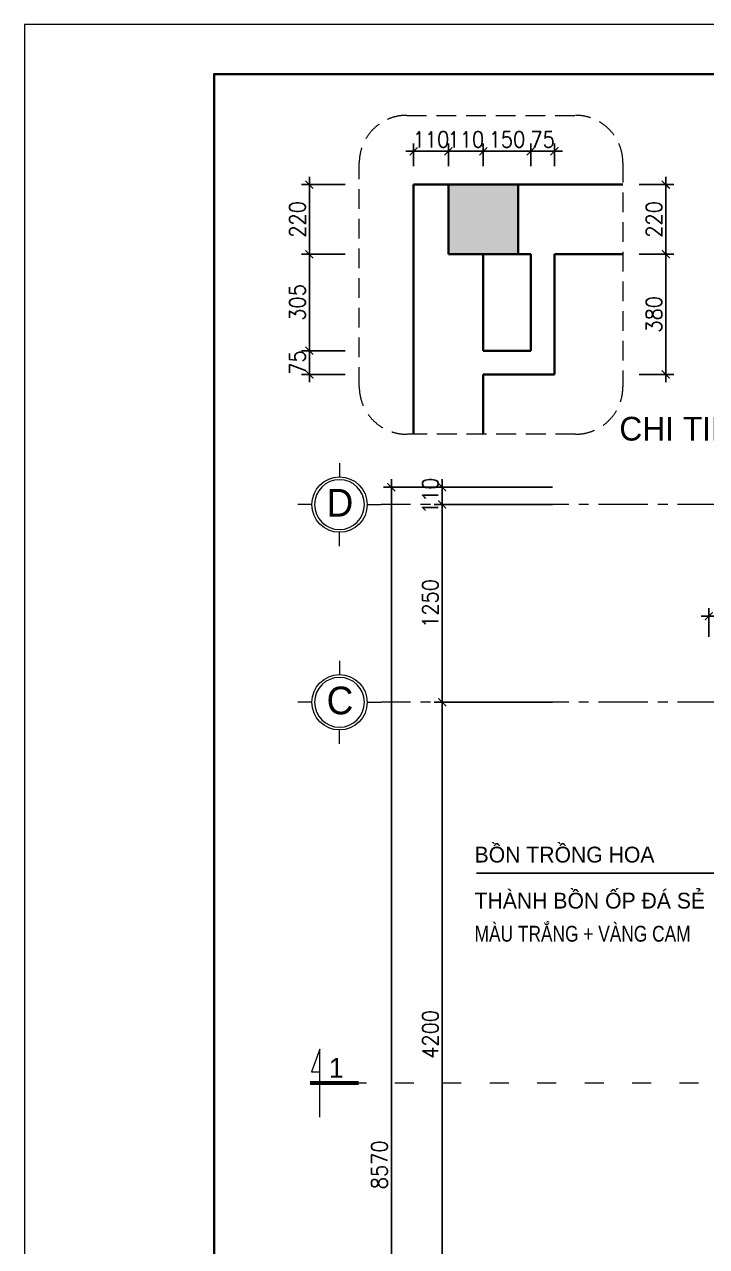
# Model space of a CAD drawing. Header units: millimetres. Extents: x -529782 to -142003, y -492574 to -273331.
# Drawn here: x -270099 to -265789, y -364252 to -356525 of the extents above; entities that cross this region are included whole.
import ezdxf
from ezdxf.enums import TextEntityAlignment as Align

# ---------------------------------------------------------------- set-up
doc = ezdxf.new("R2010")
doc.units = ezdxf.units.MM
doc.header["$LTSCALE"] = 500
doc.header["$MEASUREMENT"] = 0
doc.header["$PDMODE"] = 3
for name, pattern in [('ACAD_ISO03W100', [30, 12, -18]), ('CENTER', [2, 1.25, -0.25, 0.25, -0.25]), ('HIDDEN', [0.375, 0.25, -0.125])]:
    doc.linetypes.add(name, pattern=pattern)
doc.layers.get('0').update_dxf_attribs({"linetype": 'CONTINUOUS', "lineweight": 13})
doc.layers.get('Defpoints').update_dxf_attribs({"color": 255, "linetype": 'CONTINUOUS', "lineweight": 13})
for name, color, linetype, lineweight in [('1.cat 30', 30, 'CONTINUOUS', 35), ('1.cot', 2, 'CONTINUOUS', 35), ('2.thay 145', 145, 'CONTINUOUS', 18), ('3.manh 08', 8, 'CONTINUOUS', 9), ('4.dim 08', 8, 'CONTINUOUS', 13), ('6.khuat 75', 75, 'HIDDEN', 18), ('7.tim 67', 67, 'CENTER', 9), ('9.text \xad white', 7, 'CONTINUOUS', 15), ('CHITIET', 9, 'CONTINUOUS', 9)]:
    doc.layers.add(name, color=color, linetype=linetype, lineweight=lineweight)
doc.styles.add('CA.JSC1', font='')
doc.styles.get("Standard").update_dxf_attribs({"font": 'txt.shx', "width": 0.9})
doc.styles.add('VnAvantH', font='')
doc.styles.get('CA.JSC1').set_extended_font_data('.VnAvantH')
doc.styles.get('VnAvantH').set_extended_font_data('.VnAvantH')
doc.dimstyles.new('CA 50', dxfattribs={"dimscale": 0, "dimtxt": 100, "dimasz": 50, "dimexe": 50, "dimexo": 0, "dimgap": 25, "dimtad": 1, "dimdec": 0, "dimzin": 0, "dimdsep": 46, "dimtxsty": 'Standard', "dimblk": 'ARCHTICK', "dimcen": 0.09, "dimdle": 50, "dimclrd": 256, "dimclre": 256, "dimclrt": 7, "dimadec": 0, "dimazin": 0, "dimtfac": 1, "dimtdec": 0, "dimtix": 1, "dimtmove": 2, "dimatfit": 3, "dimldrblk": 'DOT', "dimfxl": 1, "dimtolj": 1, "dimtzin": 0, "dimarcsym": 0})
doc.dimstyles.new('CA 50x2', dxfattribs={"dimscale": 0, "dimtxt": 100, "dimasz": 50, "dimexe": 50, "dimexo": 0, "dimgap": 25, "dimtad": 1, "dimdec": 0, "dimlfac": 0.5, "dimzin": 0, "dimdsep": 46, "dimtxsty": 'Standard', "dimblk": 'ARCHTICK', "dimcen": 0.09, "dimdle": 50, "dimclrd": 256, "dimclre": 256, "dimclrt": 7, "dimadec": 0, "dimazin": 0, "dimtfac": 1, "dimtdec": 0, "dimtix": 1, "dimtmove": 2, "dimatfit": 3, "dimldrblk": 'DOT', "dimfxl": 1, "dimtolj": 1, "dimtzin": 0, "dimarcsym": 0})

# ---------------------------------------------------------------- blocks, each defined once
blk = doc.blocks.new('khung co loan')
at = {"layer": '1.cat 30'}
blk.add_lwpolyline([(1158.281703106128, -14553.47590842255), (1158.281703106128, -303.4759079545038), (20658.28170374641, -303.4759079545038), (20658.28170374641, -14553.47590842255)], close=True, dxfattribs=at)
at = {"layer": '3.manh 08'}
blk.add_lwpolyline([(0, -14850.00000048772), (21000.00000000023, -14850.00000048772), (21000.00000000023, -4.877219907939434e-07), (0, -4.877219907939434e-07)], close=True, dxfattribs=at)
blk = doc.blocks.new('_ArchTick')
at = {"color": 1, "linetype": 'ByBlock', "const_width": 0.150000081}
blk.add_lwpolyline([(-0.5000002699998731, -0.5000002699998731), (0.5000002699998731, 0.5000002699998731)], dxfattribs=at)
blk = doc.blocks.new('*D320')
at = {"layer": '4.dim 08', "lineweight": -2, "transparency": 16777216}
for p, q in [((-265823.8179060325, -360266.5), (-265273.8179060325, -360266.5)), ((-265773.8179060325, -360397.5), (-265773.8179060325, -360216.5)), ((-265323.8179060325, -360397.5), (-265323.8179060325, -360216.5))]:
    blk.add_line(p, q, dxfattribs=at)
at = {"layer": 'Defpoints', "color": 0, "transparency": 16777216}
for p in [(-265323.8179060325, -360266.5), (-265773.8179060325, -360397.5), (-265323.8179060325, -360397.5)]:
    blk.add_point(p, dxfattribs=at)
at = {"layer": '4.dim 08', "lineweight": -2, "transparency": 16777216, "xscale": 50, "yscale": 50, "zscale": 50, "rotation": 180}
blk.add_blockref('_ArchTick', (-265773.8179060325, -360266.5), dxfattribs=at)
at = {"layer": '4.dim 08', "lineweight": -2, "transparency": 16777216, "xscale": 50, "yscale": 50, "zscale": 50}
blk.add_blockref('_ArchTick', (-265323.8179060325, -360266.5), dxfattribs=at)
at = {"layer": '4.dim 08', "color": 7, "transparency": 16777216, "insert": (-265548.8179060325, -360191.5), "char_height": 100, "attachment_point": 5}
blk.add_mtext('\\A1;450', dxfattribs=at)
blk = doc.blocks.new('_DOT')
at = {"color": 1, "linetype": 'ByBlock'}
blk.add_line((-0.5, 0), (-1, 0), dxfattribs=at)
at = {"color": 1, "linetype": 'ByBlock', "const_width": 0.5}
blk.add_lwpolyline([(-0.25, 0, 1), (0.25, 0, 1)], format="xyb", close=True, dxfattribs=at)
blk = doc.blocks.new('vet cat')
at = {"layer": '1.cat 30', "const_width": 50}
blk.add_lwpolyline([(-82591.75442858087, -188552.374450662), (-81976.3102295734, -188552.374450662)], dxfattribs=at)
at = {"layer": '2.thay 145'}
blk.add_line((-82573.9127453561, -188410.7276975132), (-82468.66558877937, -188410.7276975132), dxfattribs=at)
blk.add_lwpolyline([(-82468.66558877937, -188983.1853899672), (-82468.66558877937, -188121.5635113568), (-82573.9127453561, -188410.7276975132)], dxfattribs=at)
blk = doc.blocks.new('*D615')
at = {"layer": '4.dim 08', "lineweight": -2, "transparency": 16777216}
for p, q in [((-267690.0539520832, -357326.9818008986), (-267370.0539520832, -357326.9818008986)), ((-267640.0539520832, -357421.9663026503), (-267640.0539520832, -357276.9818008986)), ((-267420.0539520832, -357421.9663026503), (-267420.0539520832, -357276.9818008986))]:
    blk.add_line(p, q, dxfattribs=at)
at = {"layer": 'Defpoints', "color": 0, "transparency": 16777216}
for p in [(-267420.0539520832, -357326.9818008986), (-267640.0539520832, -357421.9663026503), (-267420.0539520832, -357421.9663026503)]:
    blk.add_point(p, dxfattribs=at)
at = {"layer": '4.dim 08', "lineweight": -2, "transparency": 16777216, "xscale": 50, "yscale": 50, "zscale": 50, "rotation": 180}
blk.add_blockref('_ArchTick', (-267640.0539520832, -357326.9818008986), dxfattribs=at)
at = {"layer": '4.dim 08', "lineweight": -2, "transparency": 16777216, "xscale": 50, "yscale": 50, "zscale": 50}
blk.add_blockref('_ArchTick', (-267420.0539520832, -357326.9818008986), dxfattribs=at)
at = {"layer": '4.dim 08', "color": 7, "transparency": 16777216, "insert": (-267530.0539520832, -357251.9818008986), "char_height": 100, "attachment_point": 5}
blk.add_mtext('\\A1;110', dxfattribs=at)
blk = doc.blocks.new('*D616')
at = {"layer": '4.dim 08', "lineweight": -2, "transparency": 16777216}
for p, q in [((-267470.0539520832, -357326.9818008986), (-267150.0539520832, -357326.9818008986)), ((-267420.0539520832, -357421.9663026503), (-267420.0539520832, -357276.9818008986)), ((-267200.0539520832, -357421.9663026503), (-267200.0539520832, -357276.9818008986))]:
    blk.add_line(p, q, dxfattribs=at)
at = {"layer": 'Defpoints', "color": 0, "transparency": 16777216}
for p in [(-267200.0539520832, -357326.9818008986), (-267420.0539520832, -357421.9663026503), (-267200.0539520832, -357421.9663026503)]:
    blk.add_point(p, dxfattribs=at)
at = {"layer": '4.dim 08', "lineweight": -2, "transparency": 16777216, "xscale": 50, "yscale": 50, "zscale": 50, "rotation": 180}
blk.add_blockref('_ArchTick', (-267420.0539520832, -357326.9818008986), dxfattribs=at)
at = {"layer": '4.dim 08', "lineweight": -2, "transparency": 16777216, "xscale": 50, "yscale": 50, "zscale": 50}
blk.add_blockref('_ArchTick', (-267200.0539520832, -357326.9818008986), dxfattribs=at)
at = {"layer": '4.dim 08', "color": 7, "transparency": 16777216, "insert": (-267310.0539520832, -357251.9818008986), "char_height": 100, "attachment_point": 5}
blk.add_mtext('\\A1;110', dxfattribs=at)
blk = doc.blocks.new('*D617')
at = {"layer": '4.dim 08', "lineweight": -2, "transparency": 16777216}
for p, q in [((-267250.0539520832, -357326.9818008986), (-266850.0539520832, -357326.9818008986)), ((-267200.0539520832, -357421.9663026503), (-267200.0539520832, -357276.9818008986)), ((-266900.0539520832, -357421.9663026503), (-266900.0539520832, -357276.9818008986))]:
    blk.add_line(p, q, dxfattribs=at)
at = {"layer": 'Defpoints', "color": 0, "transparency": 16777216}
for p in [(-266900.0539520832, -357326.9818008986), (-267200.0539520832, -357421.9663026503), (-266900.0539520832, -357421.9663026503)]:
    blk.add_point(p, dxfattribs=at)
at = {"layer": '4.dim 08', "lineweight": -2, "transparency": 16777216, "xscale": 50, "yscale": 50, "zscale": 50, "rotation": 180}
blk.add_blockref('_ArchTick', (-267200.0539520832, -357326.9818008986), dxfattribs=at)
at = {"layer": '4.dim 08', "lineweight": -2, "transparency": 16777216, "xscale": 50, "yscale": 50, "zscale": 50}
blk.add_blockref('_ArchTick', (-266900.0539520832, -357326.9818008986), dxfattribs=at)
at = {"layer": '4.dim 08', "color": 7, "transparency": 16777216, "insert": (-267050.0539520832, -357251.9818008986), "char_height": 100, "attachment_point": 5}
blk.add_mtext('\\A1;150', dxfattribs=at)
blk = doc.blocks.new('*D618')
at = {"layer": '4.dim 08', "lineweight": -2, "transparency": 16777216}
for p, q in [((-266900.0539520832, -357326.9818008986), (-266950.0539520832, -357326.9818008986)), ((-266900.0539520832, -357421.9663026503), (-266900.0539520832, -357276.9818008986)), ((-266900.0539520832, -357326.9818008986), (-266750.0539520832, -357326.9818008986)), ((-266750.0539520832, -357421.9663026503), (-266750.0539520832, -357276.9818008986)), ((-266750.0539520832, -357326.9818008986), (-266700.0539520832, -357326.9818008986))]:
    blk.add_line(p, q, dxfattribs=at)
at = {"layer": 'Defpoints', "color": 0, "transparency": 16777216}
for p in [(-266750.0539520832, -357326.9818008986), (-266900.0539520832, -357421.9663026503), (-266750.0539520832, -357421.9663026503)]:
    blk.add_point(p, dxfattribs=at)
at = {"layer": '4.dim 08', "lineweight": -2, "transparency": 16777216, "xscale": 50, "yscale": 50, "zscale": 50}
blk.add_blockref('_ArchTick', (-266900.0539520832, -357326.9818008986), dxfattribs=at)
at = {"layer": '4.dim 08', "lineweight": -2, "transparency": 16777216, "xscale": 50, "yscale": 50, "zscale": 50, "rotation": 180}
blk.add_blockref('_ArchTick', (-266750.0539520832, -357326.9818008986), dxfattribs=at)
at = {"layer": '4.dim 08', "color": 7, "transparency": 16777216, "insert": (-266825.0539520832, -357251.9818008986), "char_height": 100, "attachment_point": 5}
blk.add_mtext('\\A1;75', dxfattribs=at)
blk = doc.blocks.new('*D619')
at = {"layer": '4.dim 08', "lineweight": -2, "transparency": 16777216}
for p, q in [((-268072.8501365648, -357537.755879944), (-268348.9458870078, -357537.755879944)), ((-268298.9458870078, -357487.755879944), (-268298.9458870078, -358027.755879944)), ((-268072.8501365648, -357977.755879944), (-268348.9458870078, -357977.755879944))]:
    blk.add_line(p, q, dxfattribs=at)
at = {"layer": 'Defpoints', "color": 0, "transparency": 16777216}
for p in [(-268072.8501365648, -357537.755879944), (-268298.9458870078, -357977.755879944), (-268072.8501365648, -357977.755879944)]:
    blk.add_point(p, dxfattribs=at)
at = {"layer": '4.dim 08', "lineweight": -2, "transparency": 16777216, "xscale": 50, "yscale": 50, "zscale": 50}
for p, rotation in [((-268298.9458870078, -357537.755879944), 90), ((-268298.9458870078, -357977.755879944), 270)]:
    blk.add_blockref('_ArchTick', p, dxfattribs=dict(at, rotation=rotation))
at = {"layer": '4.dim 08', "color": 7, "transparency": 16777216, "insert": (-268373.9458870077, -357757.755879944), "char_height": 100, "attachment_point": 5, "rotation": 90}
blk.add_mtext('\\A1;220', dxfattribs=at)
blk = doc.blocks.new('*D620')
at = {"layer": '4.dim 08', "lineweight": -2, "transparency": 16777216}
for p, q in [((-268298.9458870078, -357927.755879944), (-268298.9458870078, -358637.755879944)), ((-268072.8501365648, -357977.755879944), (-268348.9458870078, -357977.755879944)), ((-268072.8501365648, -358587.755879944), (-268348.9458870078, -358587.755879944))]:
    blk.add_line(p, q, dxfattribs=at)
at = {"layer": 'Defpoints', "color": 0, "transparency": 16777216}
for p in [(-268072.8501365648, -357977.755879944), (-268298.9458870078, -358587.755879944), (-268072.8501365648, -358587.755879944)]:
    blk.add_point(p, dxfattribs=at)
at = {"layer": '4.dim 08', "lineweight": -2, "transparency": 16777216, "xscale": 50, "yscale": 50, "zscale": 50}
for p, rotation in [((-268298.9458870078, -357977.755879944), 90), ((-268298.9458870078, -358587.755879944), 270)]:
    blk.add_blockref('_ArchTick', p, dxfattribs=dict(at, rotation=rotation))
at = {"layer": '4.dim 08', "color": 7, "transparency": 16777216, "insert": (-268373.9458870077, -358282.755879944), "char_height": 100, "attachment_point": 5, "rotation": 90}
blk.add_mtext('\\A1;305', dxfattribs=at)
blk = doc.blocks.new('*D621')
at = {"layer": '4.dim 08', "lineweight": -2, "transparency": 16777216}
for p, q in [((-268298.9458870078, -358587.755879944), (-268298.9458870078, -358537.755879944)), ((-268072.8501365648, -358587.755879944), (-268348.9458870078, -358587.755879944)), ((-268298.9458870078, -358587.755879944), (-268298.9458870078, -358737.7558799439)), ((-268072.8501365648, -358737.7558799439), (-268348.9458870078, -358737.7558799439)), ((-268298.9458870078, -358737.7558799439), (-268298.9458870078, -358787.7558799439))]:
    blk.add_line(p, q, dxfattribs=at)
at = {"layer": 'Defpoints', "color": 0, "transparency": 16777216}
for p in [(-268072.8501365648, -358587.755879944), (-268298.9458870078, -358737.7558799439), (-268072.8501365648, -358737.7558799439)]:
    blk.add_point(p, dxfattribs=at)
at = {"layer": '4.dim 08', "lineweight": -2, "transparency": 16777216, "xscale": 50, "yscale": 50, "zscale": 50}
for p, rotation in [((-268298.9458870078, -358587.755879944), 270), ((-268298.9458870078, -358737.7558799439), 90)]:
    blk.add_blockref('_ArchTick', p, dxfattribs=dict(at, rotation=rotation))
at = {"layer": '4.dim 08', "color": 7, "transparency": 16777216, "insert": (-268373.9458870077, -358662.755879944), "char_height": 100, "attachment_point": 5, "rotation": 90}
blk.add_mtext('\\A1;75', dxfattribs=at)
blk = doc.blocks.new('*D622')
at = {"layer": '4.dim 08', "lineweight": -2, "transparency": 16777216}
for p, q in [((-266046.3974668276, -357927.755879944), (-266046.3974668276, -358787.7558799438)), ((-266214.5947178113, -357977.755879944), (-265996.3974668276, -357977.755879944)), ((-266214.5947178113, -358737.7558799438), (-265996.3974668276, -358737.7558799438))]:
    blk.add_line(p, q, dxfattribs=at)
at = {"layer": 'Defpoints', "color": 0, "transparency": 16777216}
for p in [(-266214.5947178113, -357977.755879944), (-266214.5947178113, -358737.7558799438), (-266046.3974668276, -358737.7558799438)]:
    blk.add_point(p, dxfattribs=at)
at = {"layer": '4.dim 08', "lineweight": -2, "transparency": 16777216, "xscale": 50, "yscale": 50, "zscale": 50}
for p, rotation in [((-266046.3974668276, -357977.755879944), 90), ((-266046.3974668276, -358737.7558799438), 270)]:
    blk.add_blockref('_ArchTick', p, dxfattribs=dict(at, rotation=rotation))
at = {"layer": '4.dim 08', "color": 7, "transparency": 16777216, "insert": (-266121.3974668276, -358357.755879944), "char_height": 100, "attachment_point": 5, "rotation": 90}
blk.add_mtext('\\A1;380', dxfattribs=at)
blk = doc.blocks.new('*D623')
at = {"layer": '4.dim 08', "lineweight": -2, "transparency": 16777216}
for p, q in [((-266214.5947178113, -357537.755879944), (-265996.3974668276, -357537.755879944)), ((-266046.3974668276, -358027.755879944), (-266046.3974668276, -357487.755879944)), ((-266214.5947178113, -357977.755879944), (-265996.3974668276, -357977.755879944))]:
    blk.add_line(p, q, dxfattribs=at)
at = {"layer": 'Defpoints', "color": 0, "transparency": 16777216}
for p in [(-266214.5947178113, -357537.755879944), (-266046.3974668276, -357537.755879944), (-266214.5947178113, -357977.755879944)]:
    blk.add_point(p, dxfattribs=at)
at = {"layer": '4.dim 08', "lineweight": -2, "transparency": 16777216, "xscale": 50, "yscale": 50, "zscale": 50}
for p, rotation in [((-266046.3974668276, -357537.755879944), 90), ((-266046.3974668276, -357977.755879944), 270)]:
    blk.add_blockref('_ArchTick', p, dxfattribs=dict(at, rotation=rotation))
at = {"layer": '4.dim 08', "color": 7, "transparency": 16777216, "insert": (-266121.3974668276, -357757.755879944), "char_height": 100, "attachment_point": 5, "rotation": 90}
blk.add_mtext('\\A1;220', dxfattribs=at)
blk = doc.blocks.new('A$C41BA5761')
at = {"layer": '2.thay 145'}
blk.add_lwpolyline([(839.9994073519047, 524.9998310285737, -3898660.642287513), (839.9994073521084, 525.0001542164828, 1.154242490888426e-06), (839.9994073524431, 524.9999926225864, 1.154242490888426e-06)], format="xyb", dxfattribs=at)
at = {"layer": '3.manh 08'}
for p, q in [((524.9994049160159, 1050.000159478077), (524.9994049160159, 875.0001713204256)), ((174.9994048396911, 525.0001523148676), (-0.000583361616008915, 525.0001523148676)), ((874.9994049923262, 525.0001523148676), (1049.999393193633, 525.0001523148676)), ((524.9994049160159, 0.0001831847475841641), (524.9994049160159, 175.000171342399))]:
    blk.add_line(p, q, dxfattribs=at)
blk.add_arc((524.9994049160159, 525.0001713313977), 349.9999999890093, 359.9999968883953, 359.9999381014106, dxfattribs=at)
blk = doc.blocks.new('*D1862')
at = {"layer": '7.tim 67', "linetype": 'Continuous', "lineweight": -2, "transparency": 16777216}
for p, q in [((-267459.8179060326, -359450.9999999998), (-267459.8179060326, -359400.9999999998)), ((-266761.8179060326, -359450.9999999998), (-267509.8179060326, -359450.9999999998)), ((-267459.8179060326, -359450.9999999998), (-267459.8179060326, -359560.9999999998)), ((-266761.8179060326, -359560.9999999998), (-267509.8179060326, -359560.9999999998)), ((-267459.8179060326, -359560.9999999998), (-267459.8179060326, -359610.9999999998))]:
    blk.add_line(p, q, dxfattribs=at)
at = {"layer": 'Defpoints', "color": 0, "linetype": 'Continuous', "transparency": 16777216}
for p in [(-266761.8179060326, -359450.9999999998), (-267459.8179060326, -359560.9999999998), (-266761.8179060326, -359560.9999999998)]:
    blk.add_point(p, dxfattribs=at)
at = {"layer": '7.tim 67', "linetype": 'Continuous', "lineweight": -2, "transparency": 16777216, "xscale": 50, "yscale": 50, "zscale": 50}
for p, rotation in [((-267459.8179060326, -359450.9999999998), 270), ((-267459.8179060326, -359560.9999999998), 90)]:
    blk.add_blockref('_ArchTick', p, dxfattribs=dict(at, rotation=rotation))
at = {"layer": '7.tim 67', "color": 7, "linetype": 'Continuous', "transparency": 16777216, "insert": (-267534.8179060325, -359505.9999999998), "char_height": 100, "attachment_point": 5, "rotation": 90}
blk.add_mtext('\\A1;110', dxfattribs=at)
blk = doc.blocks.new('*D1863')
at = {"layer": '7.tim 67', "linetype": 'Continuous', "lineweight": -2, "transparency": 16777216}
for p, q in [((-266761.8179060326, -359560.9999999998), (-267509.8179060326, -359560.9999999998)), ((-267459.8179060326, -359510.9999999998), (-267459.8179060326, -360860.9999999999)), ((-266761.8179060326, -360810.9999999999), (-267509.8179060326, -360810.9999999999))]:
    blk.add_line(p, q, dxfattribs=at)
at = {"layer": 'Defpoints', "color": 0, "linetype": 'Continuous', "transparency": 16777216}
for p in [(-266761.8179060326, -359560.9999999998), (-267459.8179060326, -360810.9999999999), (-266761.8179060326, -360810.9999999999)]:
    blk.add_point(p, dxfattribs=at)
at = {"layer": '7.tim 67', "linetype": 'Continuous', "lineweight": -2, "transparency": 16777216, "xscale": 50, "yscale": 50, "zscale": 50}
for p, rotation in [((-267459.8179060326, -359560.9999999998), 90), ((-267459.8179060326, -360810.9999999999), 270)]:
    blk.add_blockref('_ArchTick', p, dxfattribs=dict(at, rotation=rotation))
at = {"layer": '7.tim 67', "color": 7, "linetype": 'Continuous', "transparency": 16777216, "insert": (-267534.8179060325, -360185.9999999999), "char_height": 100, "attachment_point": 5, "rotation": 90}
blk.add_mtext('\\A1;1250', dxfattribs=at)
blk = doc.blocks.new('*D1864')
at = {"layer": '7.tim 67', "linetype": 'Continuous', "lineweight": -2, "transparency": 16777216}
for p, q in [((-267459.8179060326, -360760.9999999999), (-267459.8179060326, -365060.9999999998)), ((-266761.8179060326, -360810.9999999999), (-267509.8179060326, -360810.9999999999)), ((-266761.8179060326, -365010.9999999998), (-267509.8179060326, -365010.9999999998))]:
    blk.add_line(p, q, dxfattribs=at)
at = {"layer": 'Defpoints', "color": 0, "linetype": 'Continuous', "transparency": 16777216}
for p in [(-266761.8179060326, -360810.9999999999), (-267459.8179060326, -365010.9999999998), (-266761.8179060326, -365010.9999999998)]:
    blk.add_point(p, dxfattribs=at)
at = {"layer": '7.tim 67', "linetype": 'Continuous', "lineweight": -2, "transparency": 16777216, "xscale": 50, "yscale": 50, "zscale": 50}
for p, rotation in [((-267459.8179060326, -360810.9999999999), 90), ((-267459.8179060326, -365010.9999999998), 270)]:
    blk.add_blockref('_ArchTick', p, dxfattribs=dict(at, rotation=rotation))
at = {"layer": '7.tim 67', "color": 7, "linetype": 'Continuous', "transparency": 16777216, "insert": (-267534.8179060325, -362910.9999999999), "char_height": 100, "attachment_point": 5, "rotation": 90}
blk.add_mtext('\\A1;4200', dxfattribs=at)
blk = doc.blocks.new('*D1867')
at = {"layer": '7.tim 67', "linetype": 'Continuous', "lineweight": -2, "transparency": 16777216}
for p, q in [((-267780.8179060326, -368070.9999999998), (-267780.8179060326, -359400.9999999998)), ((-266761.8179060326, -359450.9999999998), (-267830.8179060326, -359450.9999999998)), ((-266761.8179060326, -368020.9999999998), (-267830.8179060326, -368020.9999999998))]:
    blk.add_line(p, q, dxfattribs=at)
at = {"layer": 'Defpoints', "color": 0, "linetype": 'Continuous', "transparency": 16777216}
for p in [(-267780.8179060326, -359450.9999999998), (-266761.8179060326, -359450.9999999998), (-266761.8179060326, -368020.9999999998)]:
    blk.add_point(p, dxfattribs=at)
at = {"layer": '7.tim 67', "linetype": 'Continuous', "lineweight": -2, "transparency": 16777216, "xscale": 50, "yscale": 50, "zscale": 50}
for p, rotation in [((-267780.8179060326, -359450.9999999998), 90), ((-267780.8179060326, -368020.9999999998), 270)]:
    blk.add_blockref('_ArchTick', p, dxfattribs=dict(at, rotation=rotation))
at = {"layer": '7.tim 67', "color": 7, "linetype": 'Continuous', "transparency": 16777216, "insert": (-267855.8179060325, -363735.9999999999), "char_height": 100, "attachment_point": 5, "rotation": 90}
blk.add_mtext('\\A1;8570', dxfattribs=at)

msp = doc.modelspace()

# ---------------------------------------------------------------- hatches: boundary and pattern name
at = {"layer": '1.cot'}
msp.add_hatch(color=256, dxfattribs=at).paths.add_polyline_path([(-266980.0539520832, -357537.755879944), (-267420.0539520832, -357537.755879944), (-267420.0539520832, -357977.755879944), (-266980.0539520832, -357977.755879944)])

# ---------------------------------------------------------------- linework, layer by layer
at = {"layer": '1.cat 30'}
for p, q in [((-267640.0539520832, -359115.9008542319), (-267640.0539520832, -357537.755879944)), ((-267640.0539520832, -357537.755879944), (-266317.6161026469, -357537.755879944)), ((-267420.0539520832, -357537.755879944), (-266317.6161026469, -357537.755879944)), ((-267200.0539520832, -358277.755879944), (-267200.0539520832, -357977.755879944)), ((-266900.0539520832, -357977.755879944), (-267200.0539520832, -357977.755879944)), ((-267200.0539520832, -357977.755879944), (-267200.0539520832, -358587.755879944)), ((-266900.0539520832, -357977.755879944), (-267200.0539520832, -357977.755879944)), ((-266900.0539520832, -357977.755879944), (-266980.0539520832, -357977.755879944)), ((-266900.0539520832, -358587.755879944), (-266900.0539520832, -357977.755879944)), ((-266900.0539520832, -357977.755879944), (-266900.0539520832, -358587.755879944)), ((-266750.0539520832, -358737.7558799438), (-266750.0539520832, -357977.755879944)), ((-266750.0539520832, -357977.755879944), (-266317.6161026469, -357977.755879944)), ((-267200.0539520832, -358587.755879944), (-267200.0539520832, -358427.755879944)), ((-267200.0539520832, -358587.755879944), (-266900.0539520832, -358587.755879944)), ((-267200.0539520832, -359115.9008542319), (-267200.0539520832, -358737.755879944)), ((-267200.0539520832, -358737.755879944), (-266750.0539520832, -358737.7558799438))]:
    msp.add_line(p, q, dxfattribs=at)
at = {"layer": '1.cot'}
msp.add_lwpolyline([(-267420.0539520832, -357977.755879944), (-266980.0539520832, -357977.755879944), (-266980.0539520832, -357537.755879944), (-267420.0539520832, -357537.755879944)], close=True, dxfattribs=at)
at = {"layer": '2.thay 145', "color": 1, "linetype": 'ACAD_ISO03W100', "ltscale": 0.02}
msp.add_line((-252338.8492964208, -363218.7996831376), (-267986.5917655999, -363218.7996831376), dxfattribs=at)
at = {"layer": '6.khuat 75'}
msp.add_lwpolyline([(-267983.5457858167, -357399.5342158646, -0.414213562373095), (-267683.5457858167, -357099.5342158646), (-266617.6161026469, -357099.5342158646, -0.414213562373095), (-266317.6161026469, -357399.5342158646), (-266317.6161026469, -358815.9008542319, -0.414213562373095), (-266617.6161026469, -359115.9008542319), (-267683.5457858167, -359115.9008542319, -0.414213562373095), (-267983.5457858167, -358815.9008542319)], format="xyb", close=True, dxfattribs=at)
at = {"layer": '7.tim 67', "ltscale": 0.5}
for p, q in [((-252659.3179060326, -359560.9999999998), (-267845.8179060326, -359560.9999999998)), ((-252659.3179060326, -360810.9999999998), (-267845.8179060326, -360810.9999999998))]:
    msp.add_line(p, q, dxfattribs=at)

# ---------------------------------------------------------------- block references
at = {"layer": '1.cat 30', "xscale": 0.5, "yscale": 0.5, "zscale": 0.5}
msp.add_blockref('vet cat', (-226998.4366508131, -268942.6124578066), dxfattribs=at)
at = {"layer": '2.thay 145'}
for name, p, xscale, yscale, zscale in [('khung co loan', (-270099.31907998, -356524.758471216), 1.034937242569868, 1.034937242628075, 1.034937242583367), ('A$C41BA5761', (-268370.8176026294, -359823.5000761572), 0.5, 0.5, 0.5), ('A$C41BA5761', (-268370.8176026294, -361073.5000761573), 0.5, 0.5, 0.5)]:
    msp.add_blockref(name, p, dxfattribs=dict(at, xscale=xscale, yscale=yscale, zscale=zscale))

# ---------------------------------------------------------------- texts
at = {"layer": '9.text \xad white'}
for s, height, style, p in [('chi tiÕt 1', 150, 'CA.JSC1', (-266339.8850911398, -359155.9763323885)), ('bån trång hoa', 100, 'CA.JSC1', (-267254.6801382143, -361824.0161703597)), ('thµnh bån èp ®¸ sÎ', 100, 'CA.JSC1', (-267254.6801382143, -362115.1937693839)), ('1', 124.999999999455, 'VnAvantH', (-268175.7049327324, -363185.5836174187))]:
    msp.add_text(s, height=height, dxfattribs=dict(at, style=style)).set_placement(p)
at = {"layer": '9.text \xad white', "style": 'CA.JSC1'}
for s, p in [('d', (-268105.5675836488, -359549.2500542772)), ('c', (-268105.5675836488, -360799.2500542773))]:
    msp.add_text(s, height=174.9999882000658, dxfattribs=at).set_placement(p, align=Align.MIDDLE)
at = {"layer": '9.text \xad white', "style": 'CA.JSC1', "width": 0.8183046228915485}
msp.add_text('mµu tr¾ng + vµng cam', height=100, dxfattribs=at).set_placement((-267254.6801382143, -362324.4777731558))

# ---------------------------------------------------------------- dimensions: what is measured, and where the dimension line sits
at = {"layer": '4.dim 08'}
for base, p1, p2, dimstyle, picture, middle in [((-267420.0539520832, -357326.9818008986), (-267640.0539520832, -357421.9663026503), (-267420.0539520832, -357421.9663026503), 'CA 50x2', '*D615', (-267530.0539520832, -357251.9818008986)), ((-267200.0539520832, -357326.9818008986), (-267420.0539520832, -357421.9663026503), (-267200.0539520832, -357421.9663026503), 'CA 50x2', '*D616', (-267310.0539520832, -357251.9818008986)), ((-266900.0539520832, -357326.9818008986), (-267200.0539520832, -357421.9663026503), (-266900.0539520832, -357421.9663026503), 'CA 50x2', '*D617', (-267050.0539520832, -357251.9818008986)), ((-266750.0539520832, -357326.9818008986), (-266900.0539520832, -357421.9663026503), (-266750.0539520832, -357421.9663026503), 'CA 50x2', '*D618', (-266825.0539520832, -357251.9818008986)), ((-265323.8179060325, -360266.5), (-265773.8179060325, -360397.5), (-265323.8179060325, -360397.5), 'CA 50', '*D320', (-265548.8179060325, -360191.5))]:
    dim = msp.add_linear_dim(base=base, p1=p1, p2=p2, dimstyle=dimstyle, override={"dimscale": 1}, dxfattribs=at)
    dim.commit()
    dim.dimension.update_dxf_attribs({"geometry": picture, "text_midpoint": middle})
for base, p1, p2, picture, middle in [((-268298.9458870078, -357977.755879944), (-268072.8501365648, -357537.755879944), (-268072.8501365648, -357977.755879944), '*D619', (-268373.9458870077, -357757.755879944)), ((-266046.3974668276, -357537.755879944), (-266214.5947178113, -357977.755879944), (-266214.5947178113, -357537.755879944), '*D623', (-266121.3974668276, -357757.755879944)), ((-268298.9458870078, -358587.755879944), (-268072.8501365648, -357977.755879944), (-268072.8501365648, -358587.755879944), '*D620', (-268373.9458870077, -358282.755879944)), ((-266046.3974668276, -358737.7558799438), (-266214.5947178113, -357977.755879944), (-266214.5947178113, -358737.7558799438), '*D622', (-266121.3974668276, -358357.755879944)), ((-268298.9458870078, -358737.7558799439), (-268072.8501365648, -358587.755879944), (-268072.8501365648, -358737.7558799439), '*D621', (-268373.9458870077, -358662.755879944))]:
    dim = msp.add_linear_dim(base=base, p1=p1, p2=p2, angle=90, dimstyle='CA 50x2', override={"dimscale": 1}, dxfattribs=at)
    dim.commit()
    dim.dimension.update_dxf_attribs({"geometry": picture, "text_midpoint": middle})
at = {"layer": '7.tim 67', "color": 9, "linetype": 'Continuous'}
for base, p1, p2, picture, middle in [((-267780.8179060326, -359450.9999999998), (-266761.8179060326, -368020.9999999998), (-266761.8179060326, -359450.9999999998), '*D1867', (-267855.8179060325, -363735.9999999999)), ((-267459.8179060326, -359560.9999999998), (-266761.8179060326, -359450.9999999998), (-266761.8179060326, -359560.9999999998), '*D1862', (-267534.8179060325, -359505.9999999998)), ((-267459.8179060326, -360810.9999999999), (-266761.8179060326, -359560.9999999998), (-266761.8179060326, -360810.9999999999), '*D1863', (-267534.8179060325, -360185.9999999999)), ((-267459.8179060326, -365010.9999999998), (-266761.8179060326, -360810.9999999999), (-266761.8179060326, -365010.9999999998), '*D1864', (-267534.8179060325, -362910.9999999999))]:
    dim = msp.add_linear_dim(base=base, p1=p1, p2=p2, angle=90, dimstyle='CA 50', override={"dimscale": 1}, dxfattribs=at)
    dim.commit()
    dim.dimension.update_dxf_attribs({"geometry": picture, "text_midpoint": middle})

# ---------------------------------------------------------------- leaders
at = {"layer": 'CHITIET'}
msp.add_leader([(-265489.6856493168, -361891.1523030531), (-267242.5871071408, -361891.1523030531)], dimstyle='CA 50', override={"dimscale": 1, "dimtad": 0}, dxfattribs=at)

doc.saveas('drawing.dxf')
